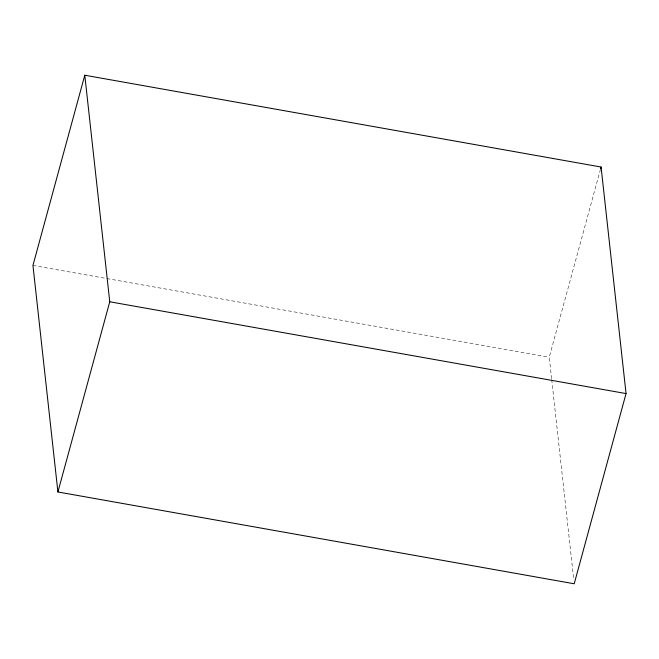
<?xml version="1.0" encoding="UTF-8"?>
<svg xmlns="http://www.w3.org/2000/svg" width="659" height="659" viewBox="0 0 659 659"><rect width="100%" height="100%" fill="white"/><g stroke="black" fill="none" stroke-linecap="round" stroke-linejoin="round"><path stroke-width="0.49" stroke-dasharray="3.29 2.47" d="M551.608 378.653L549.244 357.219L600.275 169.997M32.95 265.42L105.835 278.378M106.849 278.559L549.244 357.219M551.723 379.675L573.758 579.689"/><path stroke-width="0.99" d="M84.789 75.225L32.95 265.42L57.91 491.968L574.211 583.775L626.05 393.58L601.09 167.032L84.789 75.225L109.756 301.781L57.91 491.968M600.547 169.009L601.09 167.032M109.756 301.781L626.05 393.58"/></g></svg>
